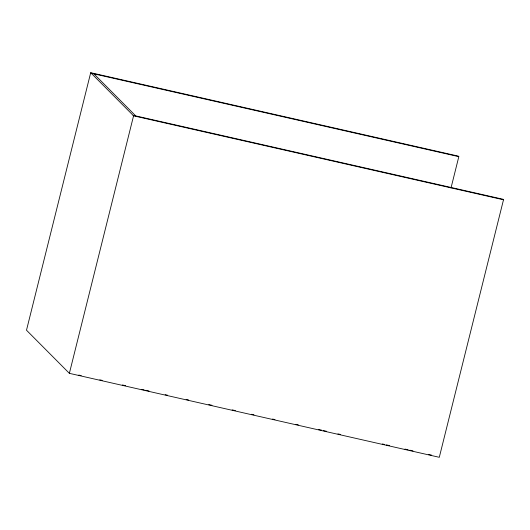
<?xml version="1.0" encoding="UTF-8"?>
<svg xmlns="http://www.w3.org/2000/svg" width="530" height="530" viewBox="0 0 530 530"><rect width="100%" height="100%" fill="white"/><g stroke="black" fill="none" stroke-linecap="round" stroke-linejoin="round"><path stroke-width="0.79" d="M451.017 187.945L458.821 156.661L458.291 156.125L90.703 72.703L26.5 330.216L69.37 373.339L439.297 457.297L503.5 199.784L502.97 199.247L133.043 115.295M69.37 373.339L133.573 115.825L90.703 72.703M91.233 73.239L458.821 156.661M133.573 115.825L503.5 199.784M78.784 375.068L81.203 375.618M99.772 379.831L102.197 380.381M122.377 384.959L125.603 385.694M141.755 389.358L144.173 389.908M145.79 390.272L149.016 391.007M165.168 394.671L167.586 395.221M186.156 399.434L188.574 399.984M208.76 404.562L211.987 405.298M232.173 409.875L235.399 410.611M251.545 414.275L253.969 414.824M272.539 419.038L274.957 419.588M295.952 424.351L298.37 424.901M318.556 429.479L321.783 430.214M323.399 430.579L326.626 431.314M337.928 433.878L340.353 434.428M382.329 443.954L384.753 444.504M386.37 444.869L389.596 445.604M404.94 449.082L408.166 449.818M409.783 450.182L413.009 450.917M428.346 454.395L431.579 455.131M93.916 73.849L135.72 115.904"/></g></svg>
